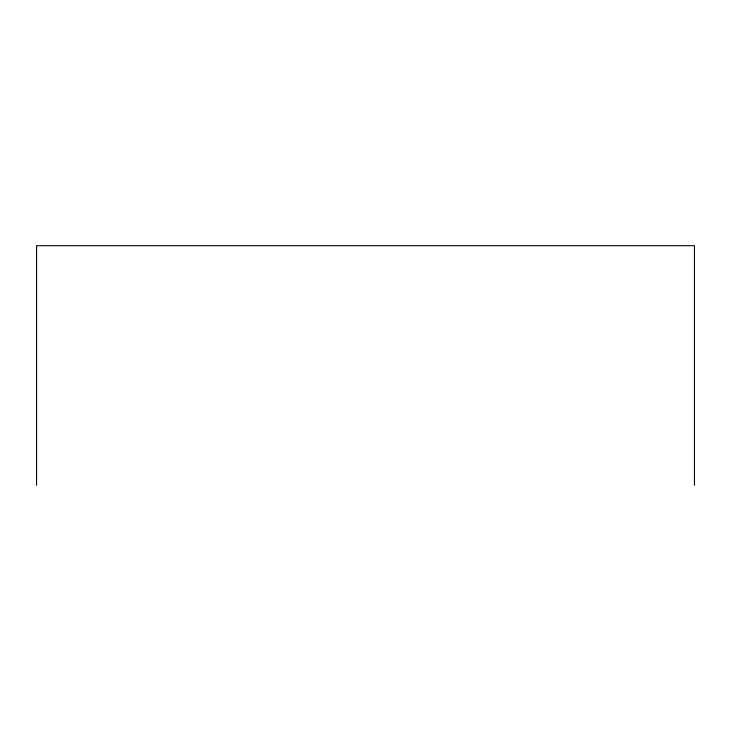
<?xml version="1.0" encoding="UTF-8"?>
<svg xmlns="http://www.w3.org/2000/svg" width="731" height="731" viewBox="0 0 731 731"><rect width="100%" height="100%" fill="white"/><g stroke="black" fill="none" stroke-linecap="round" stroke-linejoin="round"><path stroke-width="1.1" d="M694.45 485.311L694.45 245.689L36.55 245.689L36.55 485.311"/></g></svg>
